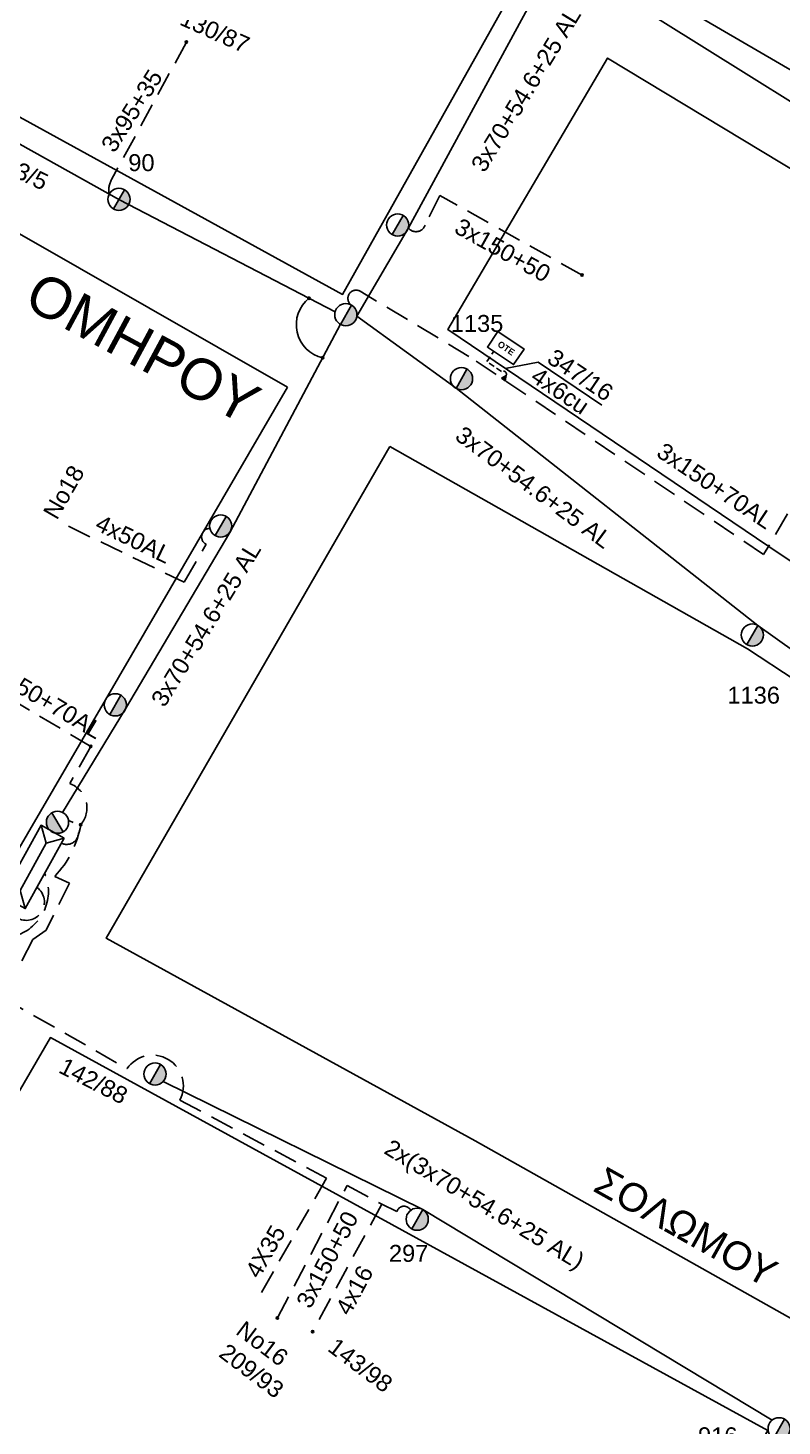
# Model space of a CAD drawing. Header units: millimetres. Extents: x 1421 to 10994, y 848 to 1896.
# Drawn here: x 10674.9 to 10755.1, y 1222.8 to 1371.5 of the extents above; entities that cross this region are included whole.
import ezdxf
from ezdxf.enums import TextEntityAlignment as Align

# ---------------------------------------------------------------- set-up
doc = ezdxf.new("R2010")
doc.units = ezdxf.units.MM
doc.linetypes.add('DASHED', pattern=[19.05, 12.7, -6.35])
for name, color, linetype, lineweight in [('.15AL', 7, 'DASHED', 30), ('3x150+50', 7, 'Continuous', 30), ('3x150+50 XLPE', 7, 'SYN_LINE', 30), ('3x150+70AL', 7, 'DASHED', 30), ('3x70+54.6+25 AL', 7, 'SYN_LINE', 30), ('3x82+57+13_5', 7, 'Continuous', 30), ('3x95+35', 7, 'Continuous', 30), ('4x16', 7, 'Continuous', 30), ('4X35', 7, 'DASHED', 30), ('Άγνωστα', 7, 'Continuous', 30), ('Υπόγεια καλώδια Παροχών ΧΤ   4x50AL', 7, 'DASHED', 30), ('Υπόγεια καλώδια Παροχών ΧΤ   4x6', 7, 'DASHED', 30)]:
    doc.layers.add(name, color=color, linetype=linetype, lineweight=lineweight)
for name, color, linetype in [('Pillar OTE', 7, 'Continuous'), ('TEXT ΚΑΛΩΔΙΩΝ', 7, 'Continuous'), ('Επιγραφές - Σχήματα', 7, 'Continuous'), ('Στύλος ΦΜ', 7, 'Continuous'), ('Στύλος ΦΜ @ 1', 7, 'Continuous'), ('Συνδέσεις', 7, 'Continuous'), ('Υποσταθμός εναέριος 2 στύλων', 7, 'Continuous'), ('Υποσταθμός πόλεως', 7, 'Continuous'), ('Υπόβαθρο ΔΕΗ', 7, 'Continuous')]:
    doc.layers.add(name, color=color, linetype=linetype)
doc.styles.add('arial', font='arial.ttf', dxfattribs={"height": 3})
doc.styles.get("Standard").update_dxf_attribs({"font": 'arial.ttf', "height": 1.8})
doc.linetypes.add('SYN_LINE', pattern='A,0.5,-0.0001,["/\\/\\/\\/",Standard,S=0.1,R=0,X=0,Y=-0.05],-0.25', length=0.7501)
doc.dimstyles.new('ISO-25', dxfattribs={"dimtxt": 2.5, "dimasz": 2.5, "dimexe": 1.25, "dimexo": 0.625, "dimtad": 1, "dimtxsty": 'Standard', "dimcen": 2.5, "dimadec": 0, "dimazin": 0, "dimtfac": 1, "dimtmove": 0, "dimatfit": 3, "dimfxl": 1, "dimarcsym": 0})

# ---------------------------------------------------------------- blocks, each defined once
blk = doc.blocks.new('ΥΠΑΡΧΩΝ ΤΣΙΜΕΝΤΕΝΙΟΣ ΣΤΥΛΟΣ')
at = {"layer": 'Στύλος ΦΜ'}
blk.add_hatch(color=7, dxfattribs=at).paths.add_polyline_path([(-1.29, -2.28, 0.574793), (2.62, 0, 0.268822), (1.3, 2.27)])
at = {"layer": 'Στύλος ΦΜ', "color": 7}
blk.add_line((-1.29, -2.28), (1.3, 2.27), dxfattribs=at)
blk.add_circle((0, 0), 2.62, dxfattribs=at)
at = {"layer": 'Στύλος ΦΜ', "flags": 4}
for tag, p in [('ΑΡΙΘΜΟΣ', (-4.68, 8.05)), ('ΤΥΠΟΣ', (-4.91, 3.03))]:
    blk.add_attdef(tag, p, '', height=4, dxfattribs=at)
blk = doc.blocks.new('_ΣΥΝΔΕΣΗ')
at = {"layer": 'Συνδέσεις', "linetype": 'SYN_LINE', "ltscale": 40}
blk.add_hatch(color=256, dxfattribs=at).paths.add_polyline_path([(0.5, -0.01, 1), (-0.5, -0.01, 1)])
at = {"layer": 'Συνδέσεις'}
blk.add_circle((0, -0.01), 0.5, dxfattribs=at)
blk = doc.blocks.new('ΥΠΟΣΤΑΘΜΟΣ ΕΝΑΕΡΙΟΣ ΕΠΙ 2 ΣΤΥΛΩΝ')
at = {"layer": 'Υποσταθμός εναέριος 2 στύλων', "linetype": 'Continuous'}
for points in [[(-11.97, -2.11, 0.574793), (-8.45, -0.07, 0.268822), (-9.64, 1.98)], [(9.68, -2.15, 0.574793), (13.19, -0.1, 0.268822), (12.01, 1.95)]]:
    blk.add_hatch(color=256, dxfattribs=at).paths.add_polyline_path(points)
for p, q in [((-11.97, -2.11), (-9.64, 1.98)), ((9.68, -2.15), (12.01, 1.95))]:
    blk.add_line(p, q, dxfattribs=at)
for centre in [(-10.81, -0.07), (10.84, -0.1)]:
    blk.add_circle(centre, 2.36, dxfattribs=at)
at = {"layer": 'Υποσταθμός πόλεως', "linetype": 'Continuous', "ltscale": 40}
blk.add_lwpolyline([(-8.57, 2.82), (8.57, 2.82), (8.57, -2.82), (-8.57, -2.82)], close=True, dxfattribs=at)
for points in [[(-5.75, 0), (-8.57, 2.82)], [(-8.57, -2.82), (-5.75, 0)], [(-5.75, 0), (5.75, 0)], [(5.75, 0), (8.57, 2.82)], [(8.57, -2.82), (5.75, 0)]]:
    blk.add_lwpolyline(points, dxfattribs=at)
at = {"layer": 'Υποσταθμός εναέριος 2 στύλων', "ltscale": 40, "flags": 1}
for tag, p in [('ΜΕΤΑΣΧΗΜΑΤΙΣΜΟΣ', (14.09, 2.51)), ('ΙΣΧΥΣ', (14.07, -0.28)), ('ΑΡΙΘΜΟΣ', (14.19, -3))]:
    blk.add_attdef(tag, p, '', height=1.8, dxfattribs=at)
blk = doc.blocks.new('PILLAR ΟΤΕ')
at = {"layer": 'Pillar OTE', "ltscale": 40}
blk.add_lwpolyline([(-3.31, 2.02), (3.39, 2.02), (3.39, -1.99), (-3.31, -1.99)], close=True, dxfattribs=at)
at = {"layer": 'Pillar OTE', "insert": (-1.81, 0.71), "char_height": 1.3575, "width": 109.961, "attachment_point": 1}
blk.add_mtext('{\\fArial|b1|i0|c161|p34;OTE}', dxfattribs=at)

msp = doc.modelspace()

# ---------------------------------------------------------------- hatches: boundary and pattern name
at = {"layer": 'Pillar OTE', "ltscale": 40}
h = msp.add_hatch(color=256, dxfattribs=at)
h.dxf.hatch_style = 1
h.paths.add_polyline_path([(10725.71, 1333.99), (10725.81, 1334.57), (10725.29, 1334.27)])

# ---------------------------------------------------------------- linework, layer by layer
at = {"layer": '.15AL', "color": 133, "linetype": 'DASHED', "lineweight": -3, "ltscale": 0.2}
msp.add_lwpolyline([(10675.9, 1280.11, -0.954933), (10673.75, 1276.89), (10669.61, 1270.12), (10597.05, 1309.94), (10588.08, 1293.01)], format="xyb", dxfattribs=at)
at = {"layer": '.15AL', "color": 5, "linetype": 'DASHED', "lineweight": -3, "ltscale": 0.2}
msp.add_lwpolyline([(10676.73, 1281.61, -0.421791), (10673.97, 1275.1), (10670.96, 1269.33), (10668.67, 1268.55), (10656.94, 1247.55, -0.966305), (10654.95, 1246.84, -5.188983)], format="xyb", dxfattribs=at)
at = {"layer": '3x150+50', "color": 6, "linetype": 'DASHED', "lineweight": -3, "ltscale": 0.2}
msp.add_lwpolyline([(10733.88, 1345.24), (10718.76, 1353.69), (10717.18, 1350.54, -0.603407), (10715.41, 1350.25, -2.136792)], format="xyb", dxfattribs=at)
at = {"layer": '3x150+50', "color": 62, "linetype": 'DASHED', "lineweight": -3, "ltscale": 0.2}
msp.add_lwpolyline([(10701.48, 1234.34), (10708.88, 1248.41), (10712.57, 1246.44), (10714.19, 1245.64, -0.689188), (10715.64, 1245.78, 2.101879)], format="xyb", dxfattribs=at)
at = {"layer": '3x150+50 XLPE', "color": 62, "linetype": 'DASHED', "lineweight": -3, "ltscale": 0.2}
msp.add_arc((10679.06, 1285.95), 1.26, 243.6061, 81.536, dxfattribs=at)
at = {"layer": '3x150+70AL', "color": 6, "linetype": 'DASHED', "lineweight": -3, "ltscale": 0.2}
msp.add_lwpolyline([(10761.54, 1329.69), (10753.18, 1315.51), (10721.83, 1336.59), (10710.29, 1343.51, 0.962311), (10709.34, 1342.04, 0.938074)], format="xyb", dxfattribs=at)
at = {"layer": '3x150+70AL', "color": 62, "linetype": 'DASHED', "lineweight": -3, "ltscale": 0.2}
msp.add_lwpolyline([(10669.63, 1302.22), (10681.62, 1295.11), (10679.38, 1291.15, -0.52744), (10680.55, 1286.77, 7.914544)], format="xyb", dxfattribs=at)
at = {"layer": '3x70+54.6+25 AL', "color": 6, "linetype": 'SYN_LINE', "lineweight": -3, "ltscale": 15}
msp.add_lwpolyline([(10730.77, 1378.53), (10715.41, 1350.25), (10709.92, 1340.86), (10720.47, 1333.19), (10752.58, 1307.98), (10787.4, 1283.19)], dxfattribs=at)
at = {"layer": '3x70+54.6+25 AL', "color": 173, "linetype": 'SYN_LINE', "lineweight": -3, "ltscale": 15}
msp.add_lwpolyline([(10732.46, 1378.43), (10761.33, 1360.4), (10788.78, 1344.4), (10814.15, 1330.49)], dxfattribs=at)
at = {"layer": '3x70+54.6+25 AL', "color": 62, "linetype": 'SYN_LINE', "lineweight": -3, "ltscale": 15}
for points in [[(10678.63, 1288.08), (10685.33, 1299.12), (10696.41, 1317.87), (10708.17, 1340)], [(10689.33, 1259.47), (10716.93, 1245.86), (10754.11, 1223.47)]]:
    msp.add_lwpolyline(points, dxfattribs=at)
at = {"layer": '3x82+57+13_5', "color": 62, "linetype": 'Continuous', "lineweight": -3, "ltscale": 0.2}
msp.add_lwpolyline([(10707.62, 1341.34), (10684.69, 1353.23), (10662.24, 1365.74), (10637.06, 1380.09)], dxfattribs=at)
at = {"layer": '3x95+35', "color": 62, "linetype": 'DASHED', "lineweight": -3, "ltscale": 0.2}
msp.add_lwpolyline([(10691.8, 1370.01), (10683.83, 1355.4, 0.171426), (10683.58, 1353.84, 2.529869)], format="xyb", dxfattribs=at)
at = {"layer": '4x16', "color": 62, "linetype": 'DASHED', "lineweight": -3, "ltscale": 0.2}
msp.add_lwpolyline([(10712.57, 1246.44), (10705.22, 1232.87)], dxfattribs=at)
at = {"layer": '4X35', "color": 62, "linetype": 'DASHED', "lineweight": -3, "ltscale": 0.2}
msp.add_lwpolyline([(10680.55, 1286.77, -0.149222), (10677.79, 1281.29), (10679.36, 1280.58), (10676.88, 1275.58), (10675.47, 1274.57), (10672.23, 1268.39), (10685.48, 1260.84, -0.944022), (10691.1, 1257.5), (10706.69, 1249.19), (10699.18, 1235.98)], format="xyb", dxfattribs=at)
at = {"layer": 'Pillar OTE', "ltscale": 40}
msp.add_lwpolyline([(10725.29, 1334.27), (10725.81, 1334.57), (10725.71, 1333.99), (10725.29, 1334.27)], dxfattribs=at)
at = {"layer": 'Υπόβαθρο ΔΕΗ', "lineweight": -3, "ltscale": 0.1}
for points in [[(10726.22, 1374.99), (10726.22, 1374.99), (10647.57, 1416.61), (10579.5, 1453.44), (10558.44, 1464.41), (10539.92, 1436.77), (10620.33, 1391.69), (10663.34, 1367.91), (10708.41, 1343.18)], [(10761.7, 1410.96), (10740.8, 1375.94), (10815.75, 1332.32), (10829.36, 1359.14)], [(10810.37, 1323.1), (10781.81, 1341), (10736.59, 1368.31), (10719.6, 1339.44), (10753.74, 1316.36), (10793.14, 1289.93)], [(10702.54, 1333.32), (10643.28, 1367.21), (10640.46, 1367.13), (10610.22, 1315.39), (10672.12, 1281.05)], [(10713.44, 1327), (10751.48, 1305.49), (10786.95, 1282.17), (10759.13, 1232.58), (10722.49, 1253.15), (10683.25, 1274.72)], [(10753.65, 1222.36), (10677.33, 1264.15), (10650.34, 1217.71), (10725.29, 1173.86)]]:
    msp.add_lwpolyline(points, close=True, dxfattribs=at)
msp.add_lwpolyline([(10729.2, 1335.98), (10735.96, 1331.41)], dxfattribs=at)
at = {"layer": 'Υπόβαθρο ΔΕΗ', "lineweight": -3}
msp.add_arc((10707.09, 1339.96), 3.61, 128.5284, 257.2326, dxfattribs=at)
at = {"layer": 'Υπόγεια καλώδια Παροχών ΧΤ   4x50AL', "color": 62, "linetype": 'DASHED', "lineweight": -3, "ltscale": 0.2}
msp.add_lwpolyline([(10679.25, 1318.52), (10691.55, 1312.56), (10693.89, 1316.6, -0.796322), (10694.33, 1318.3, 1.91106)], format="xyb", dxfattribs=at)
at = {"layer": 'Υπόγεια καλώδια Παροχών ΧΤ   4x6', "color": 6, "linetype": 'DASHED', "lineweight": -3, "ltscale": 0.05}
msp.add_lwpolyline([(10725.81, 1334.57, 0.696541), (10725.31, 1334.98), (10723.76, 1336.03), (10724.5, 1337.13)], format="xyb", dxfattribs=at)

# ---------------------------------------------------------------- block references
at = {"layer": 'Pillar OTE', "xscale": 0.5, "yscale": 0.5, "zscale": 0.5, "rotation": 326.0000000000001}
msp.add_blockref('PILLAR ΟΤΕ', (10725.74, 1337.48), dxfattribs=at)
at = {"layer": 'Στύλος ΦΜ @ 1', "color": 1, "lineweight": -3, "ltscale": 40}
ref = msp.add_blockref('ΥΠΑΡΧΩΝ ΤΣΙΜΕΝΤΕΝΙΟΣ ΣΤΥΛΟΣ', (10684.62, 1353.29), dxfattribs=dict(at, xscale=0.4499999999998181, yscale=0.4499999999998181, zscale=0.4499999999998181))
ref.add_attrib('ΑΡΙΘΜΟΣ', '90', (10685.61, 1356.29), dxfattribs={"layer": 'Στύλος ΦΜ', "height": 1.8, "flags": 4})
at = {"layer": 'Στύλος ΦΜ @ 1', "color": 1, "lineweight": -3, "ltscale": 40, "xscale": 0.4499999999998181, "yscale": 0.4499999999998181, "zscale": 0.4499999999998181}
for p in [(10714.27, 1350.56), (10708.75, 1341.02), (10695.44, 1318.55), (10684.23, 1299.53), (10688.46, 1260.27)]:
    msp.add_blockref('ΥΠΑΡΧΩΝ ΤΣΙΜΕΝΤΕΝΙΟΣ ΣΤΥΛΟΣ', p, dxfattribs=at)
at = {"layer": 'Στύλος ΦΜ @ 1', "color": 1, "lineweight": -3, "ltscale": 40}
ref = msp.add_blockref('ΥΠΑΡΧΩΝ ΤΣΙΜΕΝΤΕΝΙΟΣ ΣΤΥΛΟΣ', (10721.05, 1334.21), dxfattribs=dict(at, xscale=0.4499999999998181, yscale=0.4499999999998181, zscale=0.4499999999998181))
ref.add_attrib('ΑΡΙΘΜΟΣ', '1135', (10719.91, 1339.19), dxfattribs={"layer": 'Στύλος ΦΜ', "height": 1.8, "flags": 4})
ref = msp.add_blockref('ΥΠΑΡΧΩΝ ΤΣΙΜΕΝΤΕΝΙΟΣ ΣΤΥΛΟΣ', (10751.99, 1306.96), dxfattribs=dict(at, xscale=0.4499999999998181, yscale=0.4499999999998181, zscale=0.4499999999998181))
ref.add_attrib('ΑΡΙΘΜΟΣ', '1136', (10749.33, 1299.66), dxfattribs={"layer": 'Στύλος ΦΜ', "height": 1.8, "flags": 4})
ref = msp.add_blockref('ΥΠΑΡΧΩΝ ΤΣΙΜΕΝΤΕΝΙΟΣ ΣΤΥΛΟΣ', (10716.34, 1244.83), dxfattribs=dict(at, xscale=0.4499999999998181, yscale=0.4499999999998181, zscale=0.4499999999998181))
ref.add_attrib('ΑΡΙΘΜΟΣ', '297', (10713.33, 1240.3), dxfattribs={"layer": 'Στύλος ΦΜ', "height": 1.8, "flags": 4})
ref = msp.add_blockref('ΥΠΑΡΧΩΝ ΤΣΙΜΕΝΤΕΝΙΟΣ ΣΤΥΛΟΣ', (10754.83, 1222.54), dxfattribs=dict(at, xscale=0.4499999999998181, yscale=0.4499999999998181, zscale=0.4499999999998181))
ref.add_attrib('ΑΡΙΘΜΟΣ', '916', (10746.21, 1220.9), dxfattribs={"layer": 'Στύλος ΦΜ', "height": 1.8, "flags": 4})
at = {"layer": 'Συνδέσεις', "lineweight": -3, "xscale": 0.25, "yscale": 0.25, "zscale": 0.25}
for p in [(10691.8, 1370.01), (10733.88, 1345.24), (10704.84, 1342.78), (10706.29, 1336.44), (10681.62, 1295.11), (10680.55, 1286.78), (10701.48, 1234.34), (10705.22, 1232.87)]:
    msp.add_blockref('_ΣΥΝΔΕΣΗ', p, dxfattribs=at)
at = {"layer": 'Υποσταθμός εναέριος 2 στύλων', "lineweight": -3, "xscale": 0.4999999999999942, "yscale": 0.4999999999999942, "zscale": 0.4999999999999942, "rotation": 241.0495117080654}
msp.add_blockref('ΥΠΟΣΤΑΘΜΟΣ ΕΝΑΕΡΙΟΣ ΕΠΙ 2 ΣΤΥΛΩΝ', (10675.5, 1282.3), dxfattribs=at)

# ---------------------------------------------------------------- texts
at = {"ltscale": 40, "insert": (10676.36, 1345.79), "char_height": 4, "width": 64.8866, "attachment_point": 1, "rotation": 331.6768, "style": 'arial'}
msp.add_mtext('{\\H1.083x;OMHPOY}', dxfattribs=at)
at = {"layer": 'TEXT ΚΑΛΩΔΙΩΝ', "lineweight": -3, "ltscale": 15, "style": 'arial'}
for s, rotation, p in [('3x70+54.6+25 AL', 58.576, (10727.9, 1364.97)), ('3x95+35', 57.4938, (10685.98, 1362.71)), ('3x82+57+13/5', 334.1546, (10669.67, 1358.5)), ('3x150+50', 330.7941, (10725.44, 1347.89)), ('3x70+54.6+25 AL', 323.5237, (10728.75, 1322.67)), ('3x150+70AL', 326.0881, (10748.04, 1322.83)), ('4x50AL', 334.1546, (10686.18, 1317.16)), ('3x70+54.6+25 AL', 58.576, (10693.87, 1308.1)), ('3x150+70AL', 329.3019, (10676.54, 1300.21)), ('2x(3x70+54.6+25 AL)', 328.9482, (10723.51, 1246.43)), ('3x150+50', 62.2829, (10706.77, 1240.54)), ('4X35', 60.3923, (10700.19, 1241.4)), ('4x16', 61.5317, (10709.65, 1237.28))]:
    msp.add_text(s, height=1.8, rotation=rotation, dxfattribs=at).set_placement(p, align=Align.MIDDLE_CENTER)
at = {"layer": 'Άγνωστα', "lineweight": -3, "ltscale": 0.2, "char_height": 1.8, "width": 18.6352, "attachment_point": 1, "style": 'arial'}
for s, insert, rotation in [('\\A1;No15\\P130/87', (10692.91, 1376.29), 335.9542), ('\\A1;No18', (10676.46, 1320), 60), ('\\A1;142/88', (10678.9, 1262.09), 332.9985), ('\\A1;No16\\P209/93', (10698.01, 1234.14), 323), ('\\A1;143/98', (10707.78, 1232.35), 323)]:
    msp.add_mtext(s, dxfattribs=dict(at, insert=insert, rotation=rotation))
at = {"layer": 'Υπόβαθρο ΔΕΗ', "lineweight": -3, "ltscale": 0.1, "style": 'arial'}
msp.add_text('ΣΟΛΩΜΟΥ', height=3, rotation=330.6911, dxfattribs=at).set_placement((10744.92, 1244), align=Align.MIDDLE_CENTER)
at = {"layer": 'Υπόγεια καλώδια Παροχών ΧΤ   4x50AL', "color": 7, "ltscale": 0.2, "char_height": 1.8, "attachment_point": 1, "rotation": 326}
for s, insert in [('347/16', (10731.02, 1337.51)), ('4x6cu', (10729.27, 1335.55))]:
    msp.add_mtext_dynamic_manual_height_columns(s, width=1.8, gutter_width=12.5, heights=[0.118], dxfattribs=dict(at, insert=insert))

# ---------------------------------------------------------------- leaders
at = {"layer": 'Επιγραφές - Σχήματα', "ltscale": 40}
msp.add_leader([(10725.71, 1335.31), (10729.2, 1335.98)], dimstyle='ISO-25', override={"dimasz": 0.5, "dimtad": 0}, dxfattribs=at)

doc.saveas('drawing.dxf')
